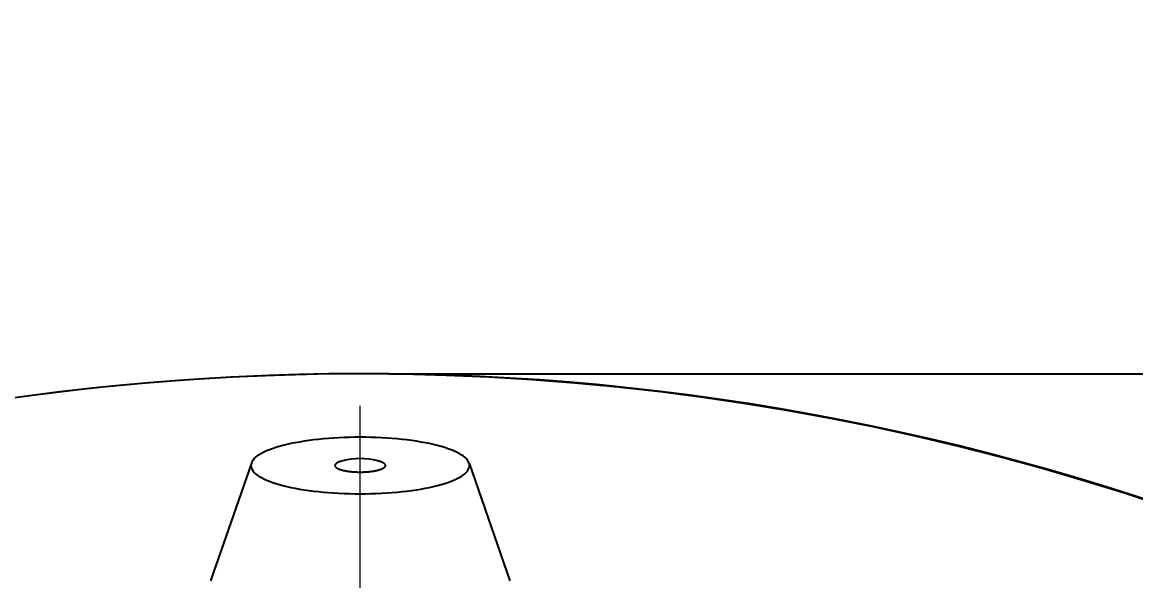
# Model space of a CAD drawing. Header units: millimetres. Extents: x 0 to 38884, y -3675 to 8056.
# Drawn here: x 13909.97 to 13934.43, y 4926.36 to 4938.63 of the extents above; entities that cross this region are included whole.
import ezdxf

# ---------------------------------------------------------------- set-up
doc = ezdxf.new("R2010")
doc.units = ezdxf.units.MM
doc.header["$LTSCALE"] = 2.4
doc.header["$PDMODE"] = 99
doc.header["$PDSIZE"] = 1
doc.linetypes.add('CENTER2', pattern=[28.575, 19.05, -3.175, 3.175, -3.175])
doc.layers.add('05_CENTER', color=4, linetype='CENTER2', lineweight=13)
doc.layers.add('08_DIM', color=3, linetype='Continuous', lineweight=13)
doc.styles.add('KSS_TXT', font='txt.shx', dxfattribs={"bigfont": 'extfont2.shx'})
doc.dimstyles.new('KSS_DIM', dxfattribs={"dimscale": 2, "dimtxt": 3, "dimasz": 2.5, "dimexe": 1.25, "dimexo": 0.625, "dimtad": 1, "dimdsep": 46, "dimtxsty": 'KSS_TXT', "dimblk": 'OPEN30', "dimcen": 0, "dimazin": 2, "dimtfac": 0.75, "dimtmove": 0, "dimatfit": 3, "dimldrblk": 'OPEN30', "dimfxl": 1.25, "dimtolj": 1, "dimarcsym": 0})
doc.dimstyles.new('KSS_DIM$3', dxfattribs={"dimscale": 2, "dimtxt": 3, "dimasz": 2.5, "dimexe": 1.25, "dimexo": 0.625, "dimtad": 1, "dimtih": 1, "dimtoh": 1, "dimdsep": 46, "dimtxsty": 'KSS_TXT', "dimblk": 'OPEN30', "dimcen": 0, "dimazin": 2, "dimtfac": 0.75, "dimtofl": 0, "dimtmove": 0, "dimatfit": 3, "dimldrblk": 'OPEN30', "dimfxl": 1.25, "dimtolj": 1, "dimarcsym": 0})

# ---------------------------------------------------------------- blocks, each defined once
blk = doc.blocks.new('_Open30')
at = {"color": 0, "linetype": 'ByBlock', "lineweight": -2}
for p, q in [((-1, 0.2679), (0, 0)), ((0, 0), (-1, -0.2679)), ((0, 0), (-1, 0))]:
    blk.add_line(p, q, dxfattribs=at)
blk = doc.blocks.new('*D527')
at = {"layer": '08_DIM', "color": 0, "lineweight": -2, "transparency": 16777216}
for p, q in [((13848.474, 4918.216), (13857.724, 4918.216)), ((13857.724, 4918.216), (13872.527, 4907.718)), ((13962.255, 4844.086), (13874.566, 4906.272))]:
    blk.add_line(p, q, dxfattribs=at)
blk.add_arc((13917.391, 4875.902), 55, 56.0829, 145.9593, dxfattribs=at)
at = {"layer": 'Defpoints', "color": 0, "transparency": 16777216}
for p in [(13872.527, 4907.718), (13962.255, 4844.086)]:
    blk.add_point(p, dxfattribs=at)
at = {"layer": '08_DIM', "color": 0, "lineweight": -2, "transparency": 16777216, "xscale": 2.5, "yscale": 2.5, "zscale": 2.5}
for p, rotation in [((13872.527, 4907.718), 144.6571241819964), ((13962.255, 4844.086), 324.6571241819964)]:
    blk.add_blockref('_Open30', p, dxfattribs=dict(at, rotation=rotation))
at = {"layer": '08_DIM', "color": 0, "transparency": 16777216, "insert": (13852.786, 4920.341), "char_height": 3, "attachment_point": 5, "style": 'KSS_TXT'}
blk.add_mtext('\\A1;%%C110', dxfattribs=at)
blk = doc.blocks.new('MUCFC207b_1')
at = {"color": 0}
for p, q in [((-0.809, 53.573), (-0.918, 53.562)), ((-0.697, 53.582), (-0.809, 53.573)), ((-0.583, 53.591), (-0.697, 53.582)), ((-0.468, 53.597), (-0.583, 53.591)), ((-0.352, 53.602), (-0.468, 53.597)), ((-0.235, 53.606), (-0.352, 53.602)), ((-0.118, 53.608), (-0.235, 53.606)), ((0, 53.609), (-0.118, 53.608)), ((0.118, 53.608), (0, 53.609)), ((0.235, 53.606), (0.118, 53.608)), ((0.352, 53.602), (0.235, 53.606)), ((0.468, 53.597), (0.352, 53.602)), ((0.583, 53.591), (0.468, 53.597)), ((0.697, 53.582), (0.583, 53.591)), ((0.809, 53.573), (0.697, 53.582)), ((0.918, 53.562), (0.809, 53.573)), ((-1.996, 53.333), (-2.059, 53.307)), ((-1.928, 53.358), (-1.996, 53.333)), ((-1.855, 53.382), (-1.928, 53.358)), ((-1.778, 53.405), (-1.855, 53.382)), ((-1.697, 53.427), (-1.778, 53.405)), ((-1.612, 53.448), (-1.697, 53.427)), ((-1.523, 53.468), (-1.612, 53.448)), ((-1.43, 53.487), (-1.523, 53.468)), ((-1.333, 53.504), (-1.43, 53.487)), ((-1.234, 53.521), (-1.333, 53.504)), ((-1.131, 53.536), (-1.234, 53.521)), ((-1.026, 53.549), (-1.131, 53.536)), ((-0.918, 53.562), (-1.026, 53.549)), ((1.026, 53.549), (0.918, 53.562)), ((1.131, 53.536), (1.026, 53.549)), ((1.234, 53.521), (1.131, 53.536)), ((1.333, 53.504), (1.234, 53.521)), ((1.43, 53.487), (1.333, 53.504)), ((1.523, 53.468), (1.43, 53.487)), ((1.612, 53.448), (1.523, 53.468)), ((1.697, 53.427), (1.612, 53.448)), ((1.778, 53.405), (1.697, 53.427)), ((1.855, 53.382), (1.778, 53.405)), ((1.928, 53.358), (1.855, 53.382)), ((1.996, 53.333), (1.928, 53.358)), ((2.059, 53.307), (1.996, 53.333)), ((-2.374, 53.079), (-2.388, 53.049)), ((-2.354, 53.109), (-2.374, 53.079)), ((-2.328, 53.139), (-2.354, 53.109)), ((-2.297, 53.168), (-2.328, 53.139)), ((-2.26, 53.197), (-2.297, 53.168)), ((-2.217, 53.226), (-2.26, 53.197)), ((-2.17, 53.254), (-2.217, 53.226)), ((-2.117, 53.281), (-2.17, 53.254)), ((-2.059, 53.307), (-2.117, 53.281)), ((-0.44, 53.075), (-0.452, 53.071)), ((-0.427, 53.079), (-0.44, 53.075)), ((-0.414, 53.083), (-0.427, 53.079)), ((-0.4, 53.087), (-0.414, 53.083)), ((-0.386, 53.091), (-0.4, 53.087)), ((0.4, 53.087), (0.386, 53.091)), ((0.414, 53.083), (0.4, 53.087)), ((0.427, 53.079), (0.414, 53.083)), ((0.44, 53.075), (0.427, 53.079)), ((0.452, 53.071), (0.44, 53.075)), ((2.117, 53.281), (2.059, 53.307)), ((2.17, 53.254), (2.117, 53.281)), ((2.217, 53.226), (2.17, 53.254)), ((2.26, 53.197), (2.217, 53.226)), ((2.297, 53.168), (2.26, 53.197)), ((2.328, 53.139), (2.297, 53.168)), ((2.354, 53.109), (2.328, 53.139)), ((2.374, 53.079), (2.354, 53.109)), ((2.388, 53.049), (2.374, 53.079)), ((-2.39, 53.043), (-3.287, 50.456)), ((-2.397, 53.018), (-2.4, 52.988)), ((-2.4, 52.988), (-2.397, 52.957)), ((-2.388, 53.049), (-2.397, 53.018)), ((-2.397, 52.957), (-2.388, 52.927)), ((-2.388, 52.927), (-2.374, 52.897)), ((-2.374, 52.897), (-2.354, 52.867)), ((-2.354, 52.867), (-2.328, 52.837)), ((-2.328, 52.837), (-2.297, 52.808)), ((-0.552, 53.002), (-0.554, 52.997)), ((-0.554, 52.997), (-0.554, 52.991)), ((-0.554, 52.991), (-0.554, 52.986)), ((-0.554, 52.986), (-0.554, 52.981)), ((-0.554, 52.981), (-0.552, 52.975)), ((-0.55, 53.007), (-0.552, 53.002)), ((-0.552, 52.975), (-0.55, 52.97)), ((-0.546, 53.012), (-0.55, 53.007)), ((-0.55, 52.97), (-0.547, 52.965)), ((-0.547, 52.965), (-0.544, 52.96)), ((-0.542, 53.018), (-0.546, 53.012)), ((-0.544, 52.96), (-0.539, 52.954)), ((-0.538, 53.023), (-0.542, 53.018)), ((-0.539, 52.954), (-0.534, 52.949)), ((-0.532, 53.028), (-0.538, 53.023)), ((-0.534, 52.949), (-0.528, 52.944)), ((-0.526, 53.033), (-0.532, 53.028)), ((-0.528, 52.944), (-0.521, 52.939)), ((-0.52, 53.038), (-0.526, 53.033)), ((-0.521, 52.939), (-0.514, 52.934)), ((-0.512, 53.043), (-0.52, 53.038)), ((-0.514, 52.934), (-0.506, 52.929)), ((-0.504, 53.048), (-0.512, 53.043)), ((-0.506, 52.929), (-0.497, 52.924)), ((-0.495, 53.053), (-0.504, 53.048)), ((-0.497, 52.924), (-0.488, 52.92)), ((-0.485, 53.057), (-0.495, 53.053)), ((-0.488, 52.92), (-0.478, 52.915)), ((-0.475, 53.062), (-0.485, 53.057)), ((-0.478, 52.915), (-0.467, 52.911)), ((-0.464, 53.067), (-0.475, 53.062)), ((-0.467, 52.911), (-0.456, 52.906)), ((-0.452, 53.071), (-0.464, 53.067)), ((-0.456, 52.906), (-0.443, 52.902)), ((-0.443, 52.902), (-0.431, 52.898)), ((-0.431, 52.898), (-0.418, 52.894)), ((-0.418, 52.894), (-0.404, 52.89)), ((-0.404, 52.89), (-0.389, 52.886)), ((-0.389, 52.886), (-0.375, 52.882)), ((-0.375, 52.882), (-0.359, 52.879)), ((-0.359, 52.879), (-0.343, 52.875)), ((-0.343, 52.875), (-0.327, 52.872)), ((-0.327, 52.872), (-0.31, 52.869)), ((-0.31, 52.869), (-0.293, 52.866)), ((-0.293, 52.866), (-0.275, 52.863)), ((-0.275, 52.863), (-0.257, 52.861)), ((-0.257, 52.861), (-0.239, 52.858)), ((-0.239, 52.858), (-0.22, 52.856)), ((-0.22, 52.856), (-0.201, 52.854)), ((-0.201, 52.854), (-0.182, 52.852)), ((-0.182, 52.852), (-0.162, 52.851)), ((-0.162, 52.851), (-0.142, 52.849)), ((-0.142, 52.849), (-0.122, 52.848)), ((-0.122, 52.848), (-0.102, 52.847)), ((-0.102, 52.847), (-0.082, 52.846)), ((-0.082, 52.846), (-0.062, 52.845)), ((-0.062, 52.845), (-0.041, 52.845)), ((-0.041, 52.845), (-0.021, 52.844)), ((-0.021, 52.844), (0, 52.844)), ((0, 52.844), (0.021, 52.844)), ((0.021, 52.844), (0.041, 52.845)), ((0.041, 52.845), (0.062, 52.845)), ((0.062, 52.845), (0.082, 52.846)), ((0.082, 52.846), (0.102, 52.847)), ((0.102, 52.847), (0.122, 52.848)), ((0.122, 52.848), (0.142, 52.849)), ((0.142, 52.849), (0.162, 52.851)), ((0.162, 52.851), (0.182, 52.852)), ((0.182, 52.852), (0.201, 52.854)), ((0.201, 52.854), (0.22, 52.856)), ((0.22, 52.856), (0.239, 52.858)), ((0.239, 52.858), (0.257, 52.861)), ((0.257, 52.861), (0.275, 52.863)), ((0.275, 52.863), (0.293, 52.866)), ((0.293, 52.866), (0.31, 52.869)), ((0.31, 52.869), (0.327, 52.872)), ((0.327, 52.872), (0.343, 52.875)), ((0.343, 52.875), (0.359, 52.879)), ((0.359, 52.879), (0.375, 52.882)), ((0.375, 52.882), (0.389, 52.886)), ((0.389, 52.886), (0.404, 52.89)), ((0.404, 52.89), (0.418, 52.894)), ((0.418, 52.894), (0.431, 52.898)), ((0.431, 52.898), (0.443, 52.902)), ((0.443, 52.902), (0.456, 52.906)), ((0.464, 53.067), (0.452, 53.071)), ((0.456, 52.906), (0.467, 52.911)), ((0.475, 53.062), (0.464, 53.067)), ((0.467, 52.911), (0.478, 52.915)), ((0.485, 53.057), (0.475, 53.062)), ((0.478, 52.915), (0.488, 52.92)), ((0.495, 53.053), (0.485, 53.057)), ((0.488, 52.92), (0.497, 52.924)), ((0.504, 53.048), (0.495, 53.053)), ((0.497, 52.924), (0.506, 52.929)), ((0.512, 53.043), (0.504, 53.048)), ((0.506, 52.929), (0.514, 52.934)), ((0.52, 53.038), (0.512, 53.043)), ((0.514, 52.934), (0.521, 52.939)), ((0.526, 53.033), (0.52, 53.038)), ((0.521, 52.939), (0.528, 52.944)), ((0.532, 53.028), (0.526, 53.033)), ((0.528, 52.944), (0.534, 52.949)), ((0.538, 53.023), (0.532, 53.028)), ((0.534, 52.949), (0.539, 52.954)), ((0.542, 53.018), (0.538, 53.023)), ((0.539, 52.954), (0.544, 52.96)), ((0.546, 53.012), (0.542, 53.018)), ((0.544, 52.96), (0.547, 52.965)), ((0.55, 53.007), (0.546, 53.012)), ((0.547, 52.965), (0.55, 52.97)), ((0.552, 53.002), (0.55, 53.007)), ((0.55, 52.97), (0.552, 52.975)), ((0.554, 52.997), (0.552, 53.002)), ((0.552, 52.975), (0.554, 52.981)), ((0.554, 52.991), (0.554, 52.997)), ((0.554, 52.986), (0.554, 52.991)), ((0.554, 52.981), (0.554, 52.986)), ((2.297, 52.808), (2.328, 52.837)), ((2.328, 52.837), (2.354, 52.867)), ((2.354, 52.867), (2.374, 52.897)), ((2.374, 52.897), (2.388, 52.927)), ((2.397, 53.018), (2.388, 53.049)), ((2.388, 52.927), (2.397, 52.957)), ((2.39, 53.043), (3.287, 50.456)), ((2.4, 52.988), (2.397, 53.018)), ((2.397, 52.957), (2.4, 52.988)), ((-2.297, 52.808), (-2.26, 52.779)), ((-2.26, 52.779), (-2.217, 52.75)), ((-2.217, 52.75), (-2.17, 52.722)), ((-2.17, 52.722), (-2.117, 52.695)), ((-2.117, 52.695), (-2.059, 52.669)), ((-2.059, 52.669), (-1.996, 52.643)), ((-1.996, 52.643), (-1.928, 52.618)), ((-1.928, 52.618), (-1.855, 52.594)), ((-1.855, 52.594), (-1.778, 52.571)), ((1.778, 52.571), (1.855, 52.594)), ((1.855, 52.594), (1.928, 52.618)), ((1.928, 52.618), (1.996, 52.643)), ((1.996, 52.643), (2.059, 52.669)), ((2.059, 52.669), (2.117, 52.695)), ((2.117, 52.695), (2.17, 52.722)), ((2.17, 52.722), (2.217, 52.75)), ((2.217, 52.75), (2.26, 52.779)), ((2.26, 52.779), (2.297, 52.808)), ((-1.778, 52.571), (-1.697, 52.549)), ((-1.697, 52.549), (-1.612, 52.528)), ((-1.612, 52.528), (-1.523, 52.508)), ((-1.523, 52.508), (-1.43, 52.489)), ((-1.43, 52.489), (-1.333, 52.471)), ((-1.333, 52.471), (-1.234, 52.455)), ((-1.234, 52.455), (-1.131, 52.44)), ((-1.131, 52.44), (-1.026, 52.426)), ((-1.026, 52.426), (-0.918, 52.414)), ((-0.918, 52.414), (-0.809, 52.403)), ((-0.809, 52.403), (-0.697, 52.394)), ((-0.697, 52.394), (-0.583, 52.385)), ((-0.583, 52.385), (-0.468, 52.379)), ((-0.468, 52.379), (-0.352, 52.374)), ((-0.352, 52.374), (-0.235, 52.37)), ((-0.235, 52.37), (-0.118, 52.368)), ((-0.118, 52.368), (0, 52.367)), ((0, 52.367), (0.118, 52.368)), ((0.118, 52.368), (0.235, 52.37)), ((0.235, 52.37), (0.352, 52.374)), ((0.352, 52.374), (0.468, 52.379)), ((0.468, 52.379), (0.583, 52.385)), ((0.583, 52.385), (0.697, 52.394)), ((0.697, 52.394), (0.809, 52.403)), ((0.809, 52.403), (0.918, 52.414)), ((0.918, 52.414), (1.026, 52.426)), ((1.026, 52.426), (1.131, 52.44)), ((1.131, 52.44), (1.234, 52.455)), ((1.234, 52.455), (1.333, 52.471)), ((1.333, 52.471), (1.43, 52.489)), ((1.43, 52.489), (1.523, 52.508)), ((1.523, 52.508), (1.612, 52.528)), ((1.612, 52.528), (1.697, 52.549)), ((1.697, 52.549), (1.778, 52.571))]:
    blk.add_line(p, q, dxfattribs=at)
for centre, radius, start, end in [((0, 0), 55, 58.1366, 121.8634), ((0, 51.551), 1.588, 75.9447, 104.0553)]:
    blk.add_arc(centre, radius, start, end, dxfattribs=at)
at = {"layer": '05_CENTER', "color": 0}
blk.add_line((0, -60), (0, 60), dxfattribs=at)
blk = doc.blocks.new('*D535')
at = {"layer": '08_DIM', "color": 0, "lineweight": -2, "transparency": 16777216}
for p, q in [((13918.016, 4930.902), (13997.001, 4930.902)), ((13995.751, 4928.402), (13995.751, 4823.402)), ((13918.016, 4820.902), (13997.001, 4820.902))]:
    blk.add_line(p, q, dxfattribs=at)
at = {"layer": 'Defpoints', "color": 0, "transparency": 16777216}
for p in [(13917.391, 4930.902), (13917.391, 4820.902), (13995.751, 4820.902)]:
    blk.add_point(p, dxfattribs=at)
at = {"layer": '08_DIM', "color": 0, "lineweight": -2, "transparency": 16777216, "xscale": 2.5, "yscale": 2.5, "zscale": 2.5}
for p, rotation in [((13995.751, 4930.902), 90), ((13995.751, 4820.902), 270)]:
    blk.add_blockref('_Open30', p, dxfattribs=dict(at, rotation=rotation))
at = {"layer": '08_DIM', "color": 0, "transparency": 16777216, "insert": (13993.626, 4875.902), "char_height": 3, "attachment_point": 5, "rotation": 90, "style": 'KSS_TXT'}
blk.add_mtext('\\A1;110', dxfattribs=at)
blk = doc.blocks.new('*D536')
at = {"layer": '08_DIM', "color": 0, "lineweight": -2, "transparency": 16777216}
for p, q in [((13878.5, 4915.418), (13878.5, 4952.366)), ((13956.282, 4915.418), (13956.282, 4952.366)), ((13881, 4951.116), (13953.782, 4951.116))]:
    blk.add_line(p, q, dxfattribs=at)
at = {"layer": 'Defpoints', "color": 0, "transparency": 16777216}
for p in [(13956.282, 4951.116), (13878.5, 4914.793), (13956.282, 4914.793)]:
    blk.add_point(p, dxfattribs=at)
at = {"layer": '08_DIM', "color": 0, "lineweight": -2, "transparency": 16777216, "xscale": 2.5, "yscale": 2.5, "zscale": 2.5, "rotation": 180}
blk.add_blockref('_Open30', (13878.5, 4951.116), dxfattribs=at)
at = {"layer": '08_DIM', "color": 0, "lineweight": -2, "transparency": 16777216, "xscale": 2.5, "yscale": 2.5, "zscale": 2.5}
blk.add_blockref('_Open30', (13956.282, 4951.116), dxfattribs=at)
at = {"layer": '08_DIM', "color": 0, "transparency": 16777216, "insert": (13917.391, 4953.241), "char_height": 3, "attachment_point": 5, "style": 'KSS_TXT'}
blk.add_mtext('\\A1;77.78', dxfattribs=at)

msp = doc.modelspace()

# ---------------------------------------------------------------- block references
at = {"color": 4}
msp.add_blockref('MUCFC207b_1', (13917.3908, 4875.9021), dxfattribs=at)

# ---------------------------------------------------------------- dimensions: what is measured, and where the dimension line sits
at = {"layer": '08_DIM'}
dim = msp.add_linear_dim(base=(13956.2816, 4951.1155), p1=(13878.4999, 4914.793), p2=(13956.2816, 4914.793), dimstyle='KSS_DIM', override={"dimscale": 1}, dxfattribs=at)
dim.commit()
dim.dimension.update_dxf_attribs({"geometry": '*D536', "text_midpoint": (13917.3908, 4953.2405)})
dim = msp.add_diameter_dim_2p(p1=(13962.2545, 4844.0864), p2=(13872.527, 4907.7179), dimstyle='KSS_DIM$3', override={"dimscale": 1, "dimpost": '%%C<>', "dimtix": 1, "dimatfit": 2}, dxfattribs=at)
dim.commit()
dim.dimension.update_dxf_attribs({"geometry": '*D527', "text_midpoint": (13852.7861, 4918.2159), "dimtype": 163})
dim = msp.add_linear_dim(base=(13995.7509, 4820.9021), p1=(13917.3908, 4930.9021), p2=(13917.3908, 4820.9021), angle=90, dimstyle='KSS_DIM', override={"dimscale": 1}, dxfattribs=at)
dim.commit()
dim.dimension.update_dxf_attribs({"geometry": '*D535', "text_midpoint": (13993.6259, 4875.9021)})

doc.saveas('drawing.dxf')
